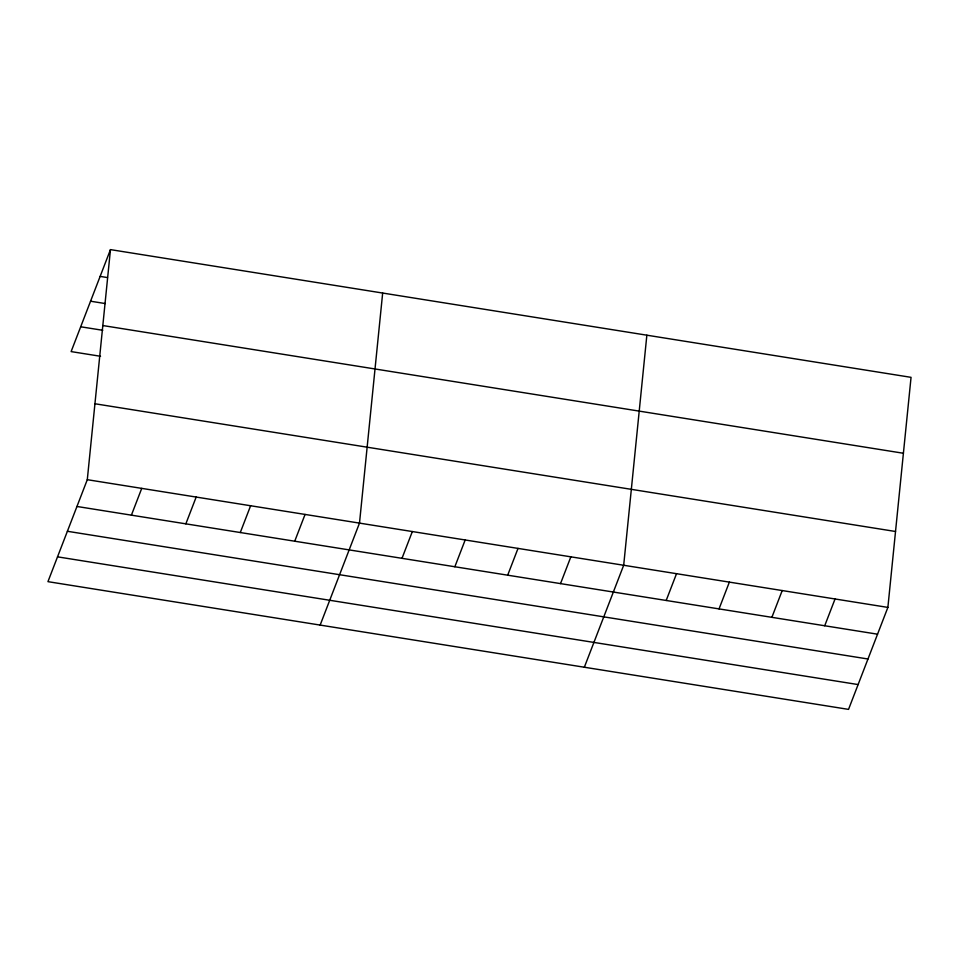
<?xml version="1.0" encoding="UTF-8"?>
<svg xmlns="http://www.w3.org/2000/svg" width="959" height="959" viewBox="0 0 959 959"><rect width="100%" height="100%" fill="white"/><g stroke="black" fill="none" stroke-linecap="round" stroke-linejoin="round"><path stroke-width="1.44" d="M87.293 479.692L110.465 249.616L911.05 377.343L887.878 607.407L848.535 709.384L47.95 581.657L87.293 479.692L887.878 607.407M382.665 293.046L359.493 523.111L320.15 625.088M646.857 335.194L623.686 565.259L584.343 667.236M110.465 249.616L71.122 351.593L100.539 356.28M131.407 515.151L141.74 488.371M185.842 523.842L196.175 497.062M240.289 532.521L250.623 505.741M294.725 541.212L305.058 514.432M402.001 558.318L412.334 531.55M454.842 566.757L465.175 539.977M507.683 575.184L518.016 548.404M560.524 583.611L570.857 556.831M666.193 600.466L676.527 573.698M719.034 608.905L729.367 582.125M771.875 617.332L782.208 590.552M824.716 625.759L835.049 598.979M100.132 276.396L107.492 277.571M90.554 301.21L105.274 303.559M102.817 325.545L903.402 453.259M80.688 326.779L102.757 330.292M94.941 403.763L895.526 531.49M76.96 506.472L877.545 634.187M67.394 531.286L867.979 659.001M57.528 556.843L858.113 684.57"/></g></svg>
